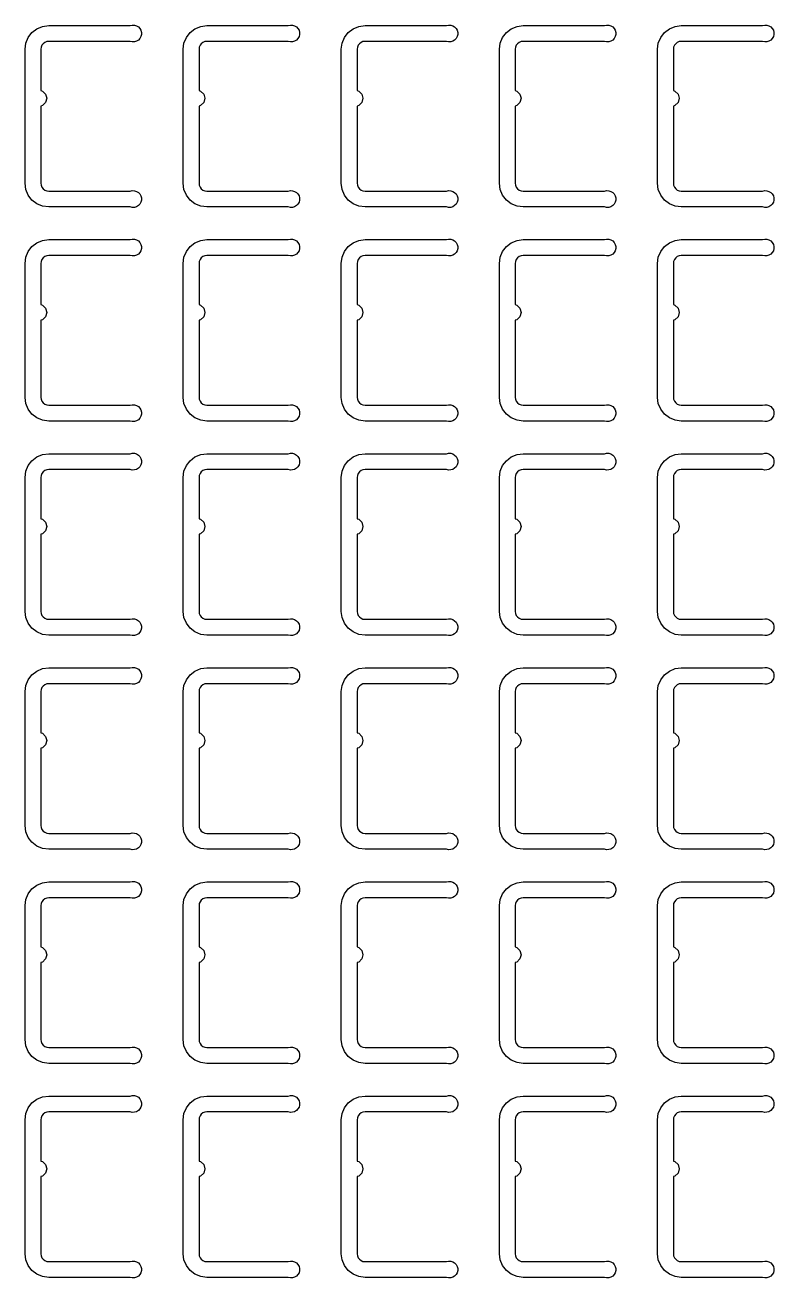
# Model space of a CAD drawing. Extents: x 11 to 212, y 11 to 212.
# Drawn here: x 56.73 to 65.09, y 85.11 to 99.08 of the extents above; entities that cross this region are included whole.
import ezdxf

# ---------------------------------------------------------------- set-up
doc = ezdxf.new("R2010")
doc.units = 0
doc.layers.add('L4', color=7, linetype='continuous')

msp = doc.modelspace()

# ---------------------------------------------------------------- linework, layer by layer
at = {"layer": 'L4'}
for points in [[(57.903, 97.229), (57.926, 97.235), (57.95, 97.234), (57.973, 97.227), (57.994, 97.215), (58.011, 97.198), (58.023, 97.177), (58.029, 97.153), (58.029, 97.129), (58.023, 97.106), (58.011, 97.085), (57.994, 97.068), (57.973, 97.055), (57.95, 97.048), (57.926, 97.048), (57.903, 97.053), (56.994, 97.053), (56.926, 97.062), (56.862, 97.088), (56.807, 97.13), (56.765, 97.185), (56.738, 97.249), (56.729, 97.318), (56.729, 98.812), (56.738, 98.88), (56.765, 98.944), (56.807, 98.999), (56.862, 99.041), (56.926, 99.067), (56.994, 99.076), (57.903, 99.076), (57.926, 99.082), (57.95, 99.081), (57.973, 99.074), (57.994, 99.062), (58.011, 99.045), (58.023, 99.024), (58.029, 99), (58.029, 98.976), (58.023, 98.953), (58.011, 98.932), (57.994, 98.915), (57.973, 98.902), (57.95, 98.895), (57.926, 98.895), (57.903, 98.9), (56.994, 98.9), (56.971, 98.897), (56.95, 98.888), (56.932, 98.874), (56.918, 98.856), (56.909, 98.835), (56.906, 98.812), (56.906, 98.351), (56.924, 98.346), (56.958, 98.312), (56.971, 98.265), (56.958, 98.218), (56.924, 98.183), (56.906, 98.178), (56.906, 97.318), (56.909, 97.295), (56.918, 97.274), (56.932, 97.255), (56.95, 97.241), (56.971, 97.232), (56.994, 97.229)], [(59.667, 97.229), (59.691, 97.235), (59.715, 97.234), (59.738, 97.227), (59.759, 97.215), (59.775, 97.198), (59.787, 97.177), (59.793, 97.153), (59.793, 97.129), (59.787, 97.106), (59.775, 97.085), (59.759, 97.068), (59.738, 97.055), (59.715, 97.048), (59.691, 97.048), (59.667, 97.053), (58.759, 97.053), (58.69, 97.062), (58.626, 97.088), (58.572, 97.13), (58.53, 97.185), (58.503, 97.249), (58.494, 97.318), (58.494, 98.812), (58.503, 98.88), (58.53, 98.944), (58.572, 98.999), (58.626, 99.041), (58.69, 99.067), (58.759, 99.076), (59.667, 99.076), (59.691, 99.082), (59.715, 99.081), (59.738, 99.074), (59.759, 99.062), (59.775, 99.045), (59.787, 99.024), (59.793, 99), (59.793, 98.976), (59.787, 98.953), (59.775, 98.932), (59.759, 98.915), (59.738, 98.902), (59.715, 98.895), (59.691, 98.895), (59.667, 98.9), (58.759, 98.9), (58.736, 98.897), (58.715, 98.888), (58.696, 98.874), (58.682, 98.856), (58.674, 98.835), (58.671, 98.812), (58.671, 98.351), (58.688, 98.346), (58.723, 98.312), (58.735, 98.265), (58.723, 98.218), (58.688, 98.183), (58.671, 98.178), (58.671, 97.318), (58.674, 97.295), (58.682, 97.274), (58.696, 97.255), (58.715, 97.241), (58.736, 97.232), (58.759, 97.229)], [(61.432, 97.229), (61.455, 97.235), (61.48, 97.234), (61.503, 97.227), (61.523, 97.215), (61.54, 97.198), (61.552, 97.177), (61.558, 97.153), (61.558, 97.129), (61.552, 97.106), (61.54, 97.085), (61.523, 97.068), (61.503, 97.055), (61.48, 97.048), (61.455, 97.048), (61.432, 97.053), (60.524, 97.053), (60.455, 97.062), (60.391, 97.088), (60.336, 97.13), (60.294, 97.185), (60.268, 97.249), (60.259, 97.318), (60.259, 98.812), (60.268, 98.88), (60.294, 98.944), (60.336, 98.999), (60.391, 99.041), (60.455, 99.067), (60.524, 99.076), (61.432, 99.076), (61.455, 99.082), (61.48, 99.081), (61.503, 99.074), (61.523, 99.062), (61.54, 99.045), (61.552, 99.024), (61.558, 99), (61.558, 98.976), (61.552, 98.953), (61.54, 98.932), (61.523, 98.915), (61.503, 98.902), (61.48, 98.895), (61.455, 98.895), (61.432, 98.9), (60.524, 98.9), (60.501, 98.897), (60.479, 98.888), (60.461, 98.874), (60.447, 98.856), (60.438, 98.835), (60.435, 98.812), (60.435, 98.351), (60.453, 98.346), (60.487, 98.312), (60.5, 98.265), (60.487, 98.218), (60.453, 98.183), (60.435, 98.178), (60.435, 97.318), (60.438, 97.295), (60.447, 97.274), (60.461, 97.255), (60.479, 97.241), (60.501, 97.232), (60.524, 97.229)], [(63.197, 97.229), (63.22, 97.235), (63.244, 97.234), (63.267, 97.227), (63.288, 97.215), (63.305, 97.198), (63.317, 97.177), (63.323, 97.153), (63.323, 97.129), (63.317, 97.106), (63.305, 97.085), (63.288, 97.068), (63.267, 97.055), (63.244, 97.048), (63.22, 97.048), (63.197, 97.053), (62.288, 97.053), (62.22, 97.062), (62.156, 97.088), (62.101, 97.13), (62.059, 97.185), (62.033, 97.249), (62.024, 97.318), (62.024, 98.812), (62.033, 98.88), (62.059, 98.944), (62.101, 98.999), (62.156, 99.041), (62.22, 99.067), (62.288, 99.076), (63.197, 99.076), (63.22, 99.082), (63.244, 99.081), (63.267, 99.074), (63.288, 99.062), (63.305, 99.045), (63.317, 99.024), (63.323, 99), (63.323, 98.976), (63.317, 98.953), (63.305, 98.932), (63.288, 98.915), (63.267, 98.902), (63.244, 98.895), (63.22, 98.895), (63.197, 98.9), (62.288, 98.9), (62.265, 98.897), (62.244, 98.888), (62.226, 98.874), (62.212, 98.856), (62.203, 98.835), (62.2, 98.812), (62.2, 98.351), (62.218, 98.346), (62.252, 98.312), (62.265, 98.265), (62.252, 98.218), (62.218, 98.183), (62.2, 98.178), (62.2, 97.318), (62.203, 97.295), (62.212, 97.274), (62.226, 97.255), (62.244, 97.241), (62.265, 97.232), (62.288, 97.229)], [(64.961, 97.229), (64.985, 97.235), (65.009, 97.234), (65.032, 97.227), (65.053, 97.215), (65.069, 97.198), (65.081, 97.177), (65.087, 97.153), (65.087, 97.129), (65.081, 97.106), (65.069, 97.085), (65.053, 97.068), (65.032, 97.055), (65.009, 97.048), (64.985, 97.048), (64.961, 97.053), (64.053, 97.053), (63.984, 97.062), (63.921, 97.088), (63.866, 97.13), (63.824, 97.185), (63.797, 97.249), (63.788, 97.318), (63.788, 98.812), (63.797, 98.88), (63.824, 98.944), (63.866, 98.999), (63.921, 99.041), (63.984, 99.067), (64.053, 99.076), (64.961, 99.076), (64.985, 99.082), (65.009, 99.081), (65.032, 99.074), (65.053, 99.062), (65.069, 99.045), (65.081, 99.024), (65.087, 99), (65.087, 98.976), (65.081, 98.953), (65.069, 98.932), (65.053, 98.915), (65.032, 98.902), (65.009, 98.895), (64.985, 98.895), (64.961, 98.9), (64.053, 98.9), (64.03, 98.897), (64.009, 98.888), (63.991, 98.874), (63.977, 98.856), (63.968, 98.835), (63.965, 98.812), (63.965, 98.351), (63.982, 98.346), (64.017, 98.312), (64.029, 98.265), (64.017, 98.218), (63.982, 98.183), (63.965, 98.178), (63.965, 97.318), (63.968, 97.295), (63.977, 97.274), (63.991, 97.255), (64.009, 97.241), (64.03, 97.232), (64.053, 97.229)], [(57.903, 94.841), (57.926, 94.847), (57.95, 94.846), (57.973, 94.839), (57.994, 94.827), (58.011, 94.809), (58.023, 94.788), (58.029, 94.765), (58.029, 94.741), (58.023, 94.718), (58.011, 94.697), (57.994, 94.679), (57.973, 94.667), (57.95, 94.66), (57.926, 94.659), (57.903, 94.665), (56.994, 94.665), (56.926, 94.674), (56.862, 94.7), (56.807, 94.742), (56.765, 94.797), (56.738, 94.861), (56.729, 94.929), (56.729, 96.424), (56.738, 96.492), (56.765, 96.556), (56.807, 96.611), (56.862, 96.653), (56.926, 96.679), (56.994, 96.688), (57.903, 96.688), (57.926, 96.694), (57.95, 96.693), (57.973, 96.686), (57.994, 96.674), (58.011, 96.656), (58.023, 96.635), (58.029, 96.612), (58.029, 96.588), (58.023, 96.565), (58.011, 96.544), (57.994, 96.526), (57.973, 96.514), (57.95, 96.507), (57.926, 96.506), (57.903, 96.512), (56.994, 96.512), (56.971, 96.509), (56.95, 96.5), (56.932, 96.486), (56.918, 96.468), (56.909, 96.446), (56.906, 96.424), (56.906, 95.963), (56.924, 95.958), (56.958, 95.924), (56.971, 95.876), (56.958, 95.829), (56.924, 95.795), (56.906, 95.79), (56.906, 94.929), (56.909, 94.907), (56.918, 94.885), (56.932, 94.867), (56.95, 94.853), (56.971, 94.844), (56.994, 94.841)], [(59.667, 94.841), (59.691, 94.847), (59.715, 94.846), (59.738, 94.839), (59.759, 94.827), (59.775, 94.809), (59.787, 94.788), (59.793, 94.765), (59.793, 94.741), (59.787, 94.718), (59.775, 94.697), (59.759, 94.679), (59.738, 94.667), (59.715, 94.66), (59.691, 94.659), (59.667, 94.665), (58.759, 94.665), (58.69, 94.674), (58.626, 94.7), (58.572, 94.742), (58.53, 94.797), (58.503, 94.861), (58.494, 94.929), (58.494, 96.424), (58.503, 96.492), (58.53, 96.556), (58.572, 96.611), (58.626, 96.653), (58.69, 96.679), (58.759, 96.688), (59.667, 96.688), (59.691, 96.694), (59.715, 96.693), (59.738, 96.686), (59.759, 96.674), (59.775, 96.656), (59.787, 96.635), (59.793, 96.612), (59.793, 96.588), (59.787, 96.565), (59.775, 96.544), (59.759, 96.526), (59.738, 96.514), (59.715, 96.507), (59.691, 96.506), (59.667, 96.512), (58.759, 96.512), (58.736, 96.509), (58.715, 96.5), (58.696, 96.486), (58.682, 96.468), (58.674, 96.446), (58.671, 96.424), (58.671, 95.963), (58.688, 95.958), (58.723, 95.924), (58.735, 95.876), (58.723, 95.829), (58.688, 95.795), (58.671, 95.79), (58.671, 94.929), (58.674, 94.907), (58.682, 94.885), (58.696, 94.867), (58.715, 94.853), (58.736, 94.844), (58.759, 94.841)], [(61.432, 94.841), (61.455, 94.847), (61.48, 94.846), (61.503, 94.839), (61.523, 94.827), (61.54, 94.809), (61.552, 94.788), (61.558, 94.765), (61.558, 94.741), (61.552, 94.718), (61.54, 94.697), (61.523, 94.679), (61.503, 94.667), (61.48, 94.66), (61.455, 94.659), (61.432, 94.665), (60.524, 94.665), (60.455, 94.674), (60.391, 94.7), (60.336, 94.742), (60.294, 94.797), (60.268, 94.861), (60.259, 94.929), (60.259, 96.424), (60.268, 96.492), (60.294, 96.556), (60.336, 96.611), (60.391, 96.653), (60.455, 96.679), (60.524, 96.688), (61.432, 96.688), (61.455, 96.694), (61.48, 96.693), (61.503, 96.686), (61.523, 96.674), (61.54, 96.656), (61.552, 96.635), (61.558, 96.612), (61.558, 96.588), (61.552, 96.565), (61.54, 96.544), (61.523, 96.526), (61.503, 96.514), (61.48, 96.507), (61.455, 96.506), (61.432, 96.512), (60.524, 96.512), (60.501, 96.509), (60.479, 96.5), (60.461, 96.486), (60.447, 96.468), (60.438, 96.446), (60.435, 96.424), (60.435, 95.963), (60.453, 95.958), (60.487, 95.924), (60.5, 95.876), (60.487, 95.829), (60.453, 95.795), (60.435, 95.79), (60.435, 94.929), (60.438, 94.907), (60.447, 94.885), (60.461, 94.867), (60.479, 94.853), (60.501, 94.844), (60.524, 94.841)], [(63.197, 94.841), (63.22, 94.847), (63.244, 94.846), (63.267, 94.839), (63.288, 94.827), (63.305, 94.809), (63.317, 94.788), (63.323, 94.765), (63.323, 94.741), (63.317, 94.718), (63.305, 94.697), (63.288, 94.679), (63.267, 94.667), (63.244, 94.66), (63.22, 94.659), (63.197, 94.665), (62.288, 94.665), (62.22, 94.674), (62.156, 94.7), (62.101, 94.742), (62.059, 94.797), (62.033, 94.861), (62.024, 94.929), (62.024, 96.424), (62.033, 96.492), (62.059, 96.556), (62.101, 96.611), (62.156, 96.653), (62.22, 96.679), (62.288, 96.688), (63.197, 96.688), (63.22, 96.694), (63.244, 96.693), (63.267, 96.686), (63.288, 96.674), (63.305, 96.656), (63.317, 96.635), (63.323, 96.612), (63.323, 96.588), (63.317, 96.565), (63.305, 96.544), (63.288, 96.526), (63.267, 96.514), (63.244, 96.507), (63.22, 96.506), (63.197, 96.512), (62.288, 96.512), (62.265, 96.509), (62.244, 96.5), (62.226, 96.486), (62.212, 96.468), (62.203, 96.446), (62.2, 96.424), (62.2, 95.963), (62.218, 95.958), (62.252, 95.924), (62.265, 95.876), (62.252, 95.829), (62.218, 95.795), (62.2, 95.79), (62.2, 94.929), (62.203, 94.907), (62.212, 94.885), (62.226, 94.867), (62.244, 94.853), (62.265, 94.844), (62.288, 94.841)], [(64.961, 94.841), (64.985, 94.847), (65.009, 94.846), (65.032, 94.839), (65.053, 94.827), (65.069, 94.809), (65.081, 94.788), (65.087, 94.765), (65.087, 94.741), (65.081, 94.718), (65.069, 94.697), (65.053, 94.679), (65.032, 94.667), (65.009, 94.66), (64.985, 94.659), (64.961, 94.665), (64.053, 94.665), (63.984, 94.674), (63.921, 94.7), (63.866, 94.742), (63.824, 94.797), (63.797, 94.861), (63.788, 94.929), (63.788, 96.424), (63.797, 96.492), (63.824, 96.556), (63.866, 96.611), (63.921, 96.653), (63.984, 96.679), (64.053, 96.688), (64.961, 96.688), (64.985, 96.694), (65.009, 96.693), (65.032, 96.686), (65.053, 96.674), (65.069, 96.656), (65.081, 96.635), (65.087, 96.612), (65.087, 96.588), (65.081, 96.565), (65.069, 96.544), (65.053, 96.526), (65.032, 96.514), (65.009, 96.507), (64.985, 96.506), (64.961, 96.512), (64.053, 96.512), (64.03, 96.509), (64.009, 96.5), (63.991, 96.486), (63.977, 96.468), (63.968, 96.446), (63.965, 96.424), (63.965, 95.963), (63.982, 95.958), (64.017, 95.924), (64.029, 95.876), (64.017, 95.829), (63.982, 95.795), (63.965, 95.79), (63.965, 94.929), (63.968, 94.907), (63.977, 94.885), (63.991, 94.867), (64.009, 94.853), (64.03, 94.844), (64.053, 94.841)], [(57.903, 92.453), (57.926, 92.458), (57.95, 92.458), (57.973, 92.451), (57.994, 92.438), (58.011, 92.421), (58.023, 92.4), (58.029, 92.377), (58.029, 92.353), (58.023, 92.329), (58.011, 92.308), (57.994, 92.291), (57.973, 92.279), (57.95, 92.272), (57.926, 92.271), (57.903, 92.276), (56.994, 92.276), (56.926, 92.285), (56.862, 92.312), (56.807, 92.354), (56.765, 92.409), (56.738, 92.473), (56.729, 92.541), (56.729, 94.035), (56.738, 94.104), (56.765, 94.168), (56.807, 94.222), (56.862, 94.265), (56.926, 94.291), (56.994, 94.3), (57.903, 94.3), (57.926, 94.305), (57.95, 94.305), (57.973, 94.298), (57.994, 94.285), (58.011, 94.268), (58.023, 94.247), (58.029, 94.224), (58.029, 94.2), (58.023, 94.176), (58.011, 94.155), (57.994, 94.138), (57.973, 94.126), (57.95, 94.119), (57.926, 94.118), (57.903, 94.124), (56.994, 94.124), (56.971, 94.121), (56.95, 94.112), (56.932, 94.098), (56.918, 94.079), (56.909, 94.058), (56.906, 94.035), (56.906, 93.574), (56.924, 93.57), (56.958, 93.535), (56.971, 93.488), (56.958, 93.441), (56.924, 93.407), (56.906, 93.402), (56.906, 92.541), (56.909, 92.518), (56.918, 92.497), (56.932, 92.479), (56.95, 92.465), (56.971, 92.456), (56.994, 92.453)], [(59.667, 92.453), (59.691, 92.458), (59.715, 92.458), (59.738, 92.451), (59.759, 92.438), (59.775, 92.421), (59.787, 92.4), (59.793, 92.377), (59.793, 92.353), (59.787, 92.329), (59.775, 92.308), (59.759, 92.291), (59.738, 92.279), (59.715, 92.272), (59.691, 92.271), (59.667, 92.276), (58.759, 92.276), (58.69, 92.285), (58.626, 92.312), (58.572, 92.354), (58.53, 92.409), (58.503, 92.473), (58.494, 92.541), (58.494, 94.035), (58.503, 94.104), (58.53, 94.168), (58.572, 94.222), (58.626, 94.265), (58.69, 94.291), (58.759, 94.3), (59.667, 94.3), (59.691, 94.305), (59.715, 94.305), (59.738, 94.298), (59.759, 94.285), (59.775, 94.268), (59.787, 94.247), (59.793, 94.224), (59.793, 94.2), (59.787, 94.176), (59.775, 94.155), (59.759, 94.138), (59.738, 94.126), (59.715, 94.119), (59.691, 94.118), (59.667, 94.124), (58.759, 94.124), (58.736, 94.121), (58.715, 94.112), (58.696, 94.098), (58.682, 94.079), (58.674, 94.058), (58.671, 94.035), (58.671, 93.574), (58.688, 93.57), (58.723, 93.535), (58.735, 93.488), (58.723, 93.441), (58.688, 93.407), (58.671, 93.402), (58.671, 92.541), (58.674, 92.518), (58.682, 92.497), (58.696, 92.479), (58.715, 92.465), (58.736, 92.456), (58.759, 92.453)], [(61.432, 92.453), (61.455, 92.458), (61.48, 92.458), (61.503, 92.451), (61.523, 92.438), (61.54, 92.421), (61.552, 92.4), (61.558, 92.377), (61.558, 92.353), (61.552, 92.329), (61.54, 92.308), (61.523, 92.291), (61.503, 92.279), (61.48, 92.272), (61.455, 92.271), (61.432, 92.276), (60.524, 92.276), (60.455, 92.285), (60.391, 92.312), (60.336, 92.354), (60.294, 92.409), (60.268, 92.473), (60.259, 92.541), (60.259, 94.035), (60.268, 94.104), (60.294, 94.168), (60.336, 94.222), (60.391, 94.265), (60.455, 94.291), (60.524, 94.3), (61.432, 94.3), (61.455, 94.305), (61.48, 94.305), (61.503, 94.298), (61.523, 94.285), (61.54, 94.268), (61.552, 94.247), (61.558, 94.224), (61.558, 94.2), (61.552, 94.176), (61.54, 94.155), (61.523, 94.138), (61.503, 94.126), (61.48, 94.119), (61.455, 94.118), (61.432, 94.124), (60.524, 94.124), (60.501, 94.121), (60.479, 94.112), (60.461, 94.098), (60.447, 94.079), (60.438, 94.058), (60.435, 94.035), (60.435, 93.574), (60.453, 93.57), (60.487, 93.535), (60.5, 93.488), (60.487, 93.441), (60.453, 93.407), (60.435, 93.402), (60.435, 92.541), (60.438, 92.518), (60.447, 92.497), (60.461, 92.479), (60.479, 92.465), (60.501, 92.456), (60.524, 92.453)], [(63.197, 92.453), (63.22, 92.458), (63.244, 92.458), (63.267, 92.451), (63.288, 92.438), (63.305, 92.421), (63.317, 92.4), (63.323, 92.377), (63.323, 92.353), (63.317, 92.329), (63.305, 92.308), (63.288, 92.291), (63.267, 92.279), (63.244, 92.272), (63.22, 92.271), (63.197, 92.276), (62.288, 92.276), (62.22, 92.285), (62.156, 92.312), (62.101, 92.354), (62.059, 92.409), (62.033, 92.473), (62.024, 92.541), (62.024, 94.035), (62.033, 94.104), (62.059, 94.168), (62.101, 94.222), (62.156, 94.265), (62.22, 94.291), (62.288, 94.3), (63.197, 94.3), (63.22, 94.305), (63.244, 94.305), (63.267, 94.298), (63.288, 94.285), (63.305, 94.268), (63.317, 94.247), (63.323, 94.224), (63.323, 94.2), (63.317, 94.176), (63.305, 94.155), (63.288, 94.138), (63.267, 94.126), (63.244, 94.119), (63.22, 94.118), (63.197, 94.124), (62.288, 94.124), (62.265, 94.121), (62.244, 94.112), (62.226, 94.098), (62.212, 94.079), (62.203, 94.058), (62.2, 94.035), (62.2, 93.574), (62.218, 93.57), (62.252, 93.535), (62.265, 93.488), (62.252, 93.441), (62.218, 93.407), (62.2, 93.402), (62.2, 92.541), (62.203, 92.518), (62.212, 92.497), (62.226, 92.479), (62.244, 92.465), (62.265, 92.456), (62.288, 92.453)], [(64.961, 92.453), (64.985, 92.458), (65.009, 92.458), (65.032, 92.451), (65.053, 92.438), (65.069, 92.421), (65.081, 92.4), (65.087, 92.377), (65.087, 92.353), (65.081, 92.329), (65.069, 92.308), (65.053, 92.291), (65.032, 92.279), (65.009, 92.272), (64.985, 92.271), (64.961, 92.276), (64.053, 92.276), (63.984, 92.285), (63.921, 92.312), (63.866, 92.354), (63.824, 92.409), (63.797, 92.473), (63.788, 92.541), (63.788, 94.035), (63.797, 94.104), (63.824, 94.168), (63.866, 94.222), (63.921, 94.265), (63.984, 94.291), (64.053, 94.3), (64.961, 94.3), (64.985, 94.305), (65.009, 94.305), (65.032, 94.298), (65.053, 94.285), (65.069, 94.268), (65.081, 94.247), (65.087, 94.224), (65.087, 94.2), (65.081, 94.176), (65.069, 94.155), (65.053, 94.138), (65.032, 94.126), (65.009, 94.119), (64.985, 94.118), (64.961, 94.124), (64.053, 94.124), (64.03, 94.121), (64.009, 94.112), (63.991, 94.098), (63.977, 94.079), (63.968, 94.058), (63.965, 94.035), (63.965, 93.574), (63.982, 93.57), (64.017, 93.535), (64.029, 93.488), (64.017, 93.441), (63.982, 93.407), (63.965, 93.402), (63.965, 92.541), (63.968, 92.518), (63.977, 92.497), (63.991, 92.479), (64.009, 92.465), (64.03, 92.456), (64.053, 92.453)], [(57.903, 90.065), (57.926, 90.07), (57.95, 90.069), (57.973, 90.063), (57.994, 90.05), (58.011, 90.033), (58.023, 90.012), (58.029, 89.989), (58.029, 89.964), (58.023, 89.941), (58.011, 89.92), (57.994, 89.903), (57.973, 89.89), (57.95, 89.884), (57.926, 89.883), (57.903, 89.888), (56.994, 89.888), (56.926, 89.897), (56.862, 89.924), (56.807, 89.966), (56.765, 90.021), (56.738, 90.084), (56.729, 90.153), (56.729, 91.647), (56.738, 91.716), (56.765, 91.779), (56.807, 91.834), (56.862, 91.876), (56.926, 91.903), (56.994, 91.912), (57.903, 91.912), (57.926, 91.917), (57.95, 91.916), (57.973, 91.91), (57.994, 91.897), (58.011, 91.88), (58.023, 91.859), (58.029, 91.836), (58.029, 91.811), (58.023, 91.788), (58.011, 91.767), (57.994, 91.75), (57.973, 91.737), (57.95, 91.731), (57.926, 91.73), (57.903, 91.735), (56.994, 91.735), (56.971, 91.732), (56.95, 91.723), (56.932, 91.709), (56.918, 91.691), (56.909, 91.67), (56.906, 91.647), (56.906, 91.186), (56.924, 91.182), (56.958, 91.147), (56.971, 91.1), (56.958, 91.053), (56.924, 91.018), (56.906, 91.014), (56.906, 90.153), (56.909, 90.13), (56.918, 90.109), (56.932, 90.091), (56.95, 90.077), (56.971, 90.068), (56.994, 90.065)], [(59.667, 90.065), (59.691, 90.07), (59.715, 90.069), (59.738, 90.063), (59.759, 90.05), (59.775, 90.033), (59.787, 90.012), (59.793, 89.989), (59.793, 89.964), (59.787, 89.941), (59.775, 89.92), (59.759, 89.903), (59.738, 89.89), (59.715, 89.884), (59.691, 89.883), (59.667, 89.888), (58.759, 89.888), (58.69, 89.897), (58.626, 89.924), (58.572, 89.966), (58.53, 90.021), (58.503, 90.084), (58.494, 90.153), (58.494, 91.647), (58.503, 91.716), (58.53, 91.779), (58.572, 91.834), (58.626, 91.876), (58.69, 91.903), (58.759, 91.912), (59.667, 91.912), (59.691, 91.917), (59.715, 91.916), (59.738, 91.91), (59.759, 91.897), (59.775, 91.88), (59.787, 91.859), (59.793, 91.836), (59.793, 91.811), (59.787, 91.788), (59.775, 91.767), (59.759, 91.75), (59.738, 91.737), (59.715, 91.731), (59.691, 91.73), (59.667, 91.735), (58.759, 91.735), (58.736, 91.732), (58.715, 91.723), (58.696, 91.709), (58.682, 91.691), (58.674, 91.67), (58.671, 91.647), (58.671, 91.186), (58.688, 91.182), (58.723, 91.147), (58.735, 91.1), (58.723, 91.053), (58.688, 91.018), (58.671, 91.014), (58.671, 90.153), (58.674, 90.13), (58.682, 90.109), (58.696, 90.091), (58.715, 90.077), (58.736, 90.068), (58.759, 90.065)], [(61.432, 90.065), (61.455, 90.07), (61.48, 90.069), (61.503, 90.063), (61.523, 90.05), (61.54, 90.033), (61.552, 90.012), (61.558, 89.989), (61.558, 89.964), (61.552, 89.941), (61.54, 89.92), (61.523, 89.903), (61.503, 89.89), (61.48, 89.884), (61.455, 89.883), (61.432, 89.888), (60.524, 89.888), (60.455, 89.897), (60.391, 89.924), (60.336, 89.966), (60.294, 90.021), (60.268, 90.084), (60.259, 90.153), (60.259, 91.647), (60.268, 91.716), (60.294, 91.779), (60.336, 91.834), (60.391, 91.876), (60.455, 91.903), (60.524, 91.912), (61.432, 91.912), (61.455, 91.917), (61.48, 91.916), (61.503, 91.91), (61.523, 91.897), (61.54, 91.88), (61.552, 91.859), (61.558, 91.836), (61.558, 91.811), (61.552, 91.788), (61.54, 91.767), (61.523, 91.75), (61.503, 91.737), (61.48, 91.731), (61.455, 91.73), (61.432, 91.735), (60.524, 91.735), (60.501, 91.732), (60.479, 91.723), (60.461, 91.709), (60.447, 91.691), (60.438, 91.67), (60.435, 91.647), (60.435, 91.186), (60.453, 91.182), (60.487, 91.147), (60.5, 91.1), (60.487, 91.053), (60.453, 91.018), (60.435, 91.014), (60.435, 90.153), (60.438, 90.13), (60.447, 90.109), (60.461, 90.091), (60.479, 90.077), (60.501, 90.068), (60.524, 90.065)], [(63.197, 90.065), (63.22, 90.07), (63.244, 90.069), (63.267, 90.063), (63.288, 90.05), (63.305, 90.033), (63.317, 90.012), (63.323, 89.989), (63.323, 89.964), (63.317, 89.941), (63.305, 89.92), (63.288, 89.903), (63.267, 89.89), (63.244, 89.884), (63.22, 89.883), (63.197, 89.888), (62.288, 89.888), (62.22, 89.897), (62.156, 89.924), (62.101, 89.966), (62.059, 90.021), (62.033, 90.084), (62.024, 90.153), (62.024, 91.647), (62.033, 91.716), (62.059, 91.779), (62.101, 91.834), (62.156, 91.876), (62.22, 91.903), (62.288, 91.912), (63.197, 91.912), (63.22, 91.917), (63.244, 91.916), (63.267, 91.91), (63.288, 91.897), (63.305, 91.88), (63.317, 91.859), (63.323, 91.836), (63.323, 91.811), (63.317, 91.788), (63.305, 91.767), (63.288, 91.75), (63.267, 91.737), (63.244, 91.731), (63.22, 91.73), (63.197, 91.735), (62.288, 91.735), (62.265, 91.732), (62.244, 91.723), (62.226, 91.709), (62.212, 91.691), (62.203, 91.67), (62.2, 91.647), (62.2, 91.186), (62.218, 91.182), (62.252, 91.147), (62.265, 91.1), (62.252, 91.053), (62.218, 91.018), (62.2, 91.014), (62.2, 90.153), (62.203, 90.13), (62.212, 90.109), (62.226, 90.091), (62.244, 90.077), (62.265, 90.068), (62.288, 90.065)], [(64.961, 90.065), (64.985, 90.07), (65.009, 90.069), (65.032, 90.063), (65.053, 90.05), (65.069, 90.033), (65.081, 90.012), (65.087, 89.989), (65.087, 89.964), (65.081, 89.941), (65.069, 89.92), (65.053, 89.903), (65.032, 89.89), (65.009, 89.884), (64.985, 89.883), (64.961, 89.888), (64.053, 89.888), (63.984, 89.897), (63.921, 89.924), (63.866, 89.966), (63.824, 90.021), (63.797, 90.084), (63.788, 90.153), (63.788, 91.647), (63.797, 91.716), (63.824, 91.779), (63.866, 91.834), (63.921, 91.876), (63.984, 91.903), (64.053, 91.912), (64.961, 91.912), (64.985, 91.917), (65.009, 91.916), (65.032, 91.91), (65.053, 91.897), (65.069, 91.88), (65.081, 91.859), (65.087, 91.836), (65.087, 91.811), (65.081, 91.788), (65.069, 91.767), (65.053, 91.75), (65.032, 91.737), (65.009, 91.731), (64.985, 91.73), (64.961, 91.735), (64.053, 91.735), (64.03, 91.732), (64.009, 91.723), (63.991, 91.709), (63.977, 91.691), (63.968, 91.67), (63.965, 91.647), (63.965, 91.186), (63.982, 91.182), (64.017, 91.147), (64.029, 91.1), (64.017, 91.053), (63.982, 91.018), (63.965, 91.014), (63.965, 90.153), (63.968, 90.13), (63.977, 90.109), (63.991, 90.091), (64.009, 90.077), (64.03, 90.068), (64.053, 90.065)], [(57.903, 87.676), (57.926, 87.682), (57.95, 87.681), (57.973, 87.674), (57.994, 87.662), (58.011, 87.645), (58.023, 87.624), (58.029, 87.6), (58.029, 87.576), (58.023, 87.553), (58.011, 87.532), (57.994, 87.515), (57.973, 87.502), (57.95, 87.495), (57.926, 87.495), (57.903, 87.5), (56.994, 87.5), (56.926, 87.509), (56.862, 87.535), (56.807, 87.578), (56.765, 87.632), (56.738, 87.696), (56.729, 87.765), (56.729, 89.259), (56.738, 89.327), (56.765, 89.391), (56.807, 89.446), (56.862, 89.488), (56.926, 89.515), (56.994, 89.524), (57.903, 89.524), (57.926, 89.529), (57.95, 89.528), (57.973, 89.521), (57.994, 89.509), (58.011, 89.492), (58.023, 89.471), (58.029, 89.447), (58.029, 89.423), (58.023, 89.4), (58.011, 89.379), (57.994, 89.362), (57.973, 89.349), (57.95, 89.342), (57.926, 89.342), (57.903, 89.347), (56.994, 89.347), (56.971, 89.344), (56.95, 89.335), (56.932, 89.321), (56.918, 89.303), (56.909, 89.282), (56.906, 89.259), (56.906, 88.798), (56.924, 88.793), (56.958, 88.759), (56.971, 88.712), (56.958, 88.665), (56.924, 88.63), (56.906, 88.626), (56.906, 87.765), (56.909, 87.742), (56.918, 87.721), (56.932, 87.702), (56.95, 87.688), (56.971, 87.679), (56.994, 87.676)], [(59.667, 87.676), (59.691, 87.682), (59.715, 87.681), (59.738, 87.674), (59.759, 87.662), (59.775, 87.645), (59.787, 87.624), (59.793, 87.6), (59.793, 87.576), (59.787, 87.553), (59.775, 87.532), (59.759, 87.515), (59.738, 87.502), (59.715, 87.495), (59.691, 87.495), (59.667, 87.5), (58.759, 87.5), (58.69, 87.509), (58.626, 87.535), (58.572, 87.578), (58.53, 87.632), (58.503, 87.696), (58.494, 87.765), (58.494, 89.259), (58.503, 89.327), (58.53, 89.391), (58.572, 89.446), (58.626, 89.488), (58.69, 89.515), (58.759, 89.524), (59.667, 89.524), (59.691, 89.529), (59.715, 89.528), (59.738, 89.521), (59.759, 89.509), (59.775, 89.492), (59.787, 89.471), (59.793, 89.447), (59.793, 89.423), (59.787, 89.4), (59.775, 89.379), (59.759, 89.362), (59.738, 89.349), (59.715, 89.342), (59.691, 89.342), (59.667, 89.347), (58.759, 89.347), (58.736, 89.344), (58.715, 89.335), (58.696, 89.321), (58.682, 89.303), (58.674, 89.282), (58.671, 89.259), (58.671, 88.798), (58.688, 88.793), (58.723, 88.759), (58.735, 88.712), (58.723, 88.665), (58.688, 88.63), (58.671, 88.626), (58.671, 87.765), (58.674, 87.742), (58.682, 87.721), (58.696, 87.702), (58.715, 87.688), (58.736, 87.679), (58.759, 87.676)], [(61.432, 87.676), (61.455, 87.682), (61.48, 87.681), (61.503, 87.674), (61.523, 87.662), (61.54, 87.645), (61.552, 87.624), (61.558, 87.6), (61.558, 87.576), (61.552, 87.553), (61.54, 87.532), (61.523, 87.515), (61.503, 87.502), (61.48, 87.495), (61.455, 87.495), (61.432, 87.5), (60.524, 87.5), (60.455, 87.509), (60.391, 87.535), (60.336, 87.578), (60.294, 87.632), (60.268, 87.696), (60.259, 87.765), (60.259, 89.259), (60.268, 89.327), (60.294, 89.391), (60.336, 89.446), (60.391, 89.488), (60.455, 89.515), (60.524, 89.524), (61.432, 89.524), (61.455, 89.529), (61.48, 89.528), (61.503, 89.521), (61.523, 89.509), (61.54, 89.492), (61.552, 89.471), (61.558, 89.447), (61.558, 89.423), (61.552, 89.4), (61.54, 89.379), (61.523, 89.362), (61.503, 89.349), (61.48, 89.342), (61.455, 89.342), (61.432, 89.347), (60.524, 89.347), (60.501, 89.344), (60.479, 89.335), (60.461, 89.321), (60.447, 89.303), (60.438, 89.282), (60.435, 89.259), (60.435, 88.798), (60.453, 88.793), (60.487, 88.759), (60.5, 88.712), (60.487, 88.665), (60.453, 88.63), (60.435, 88.626), (60.435, 87.765), (60.438, 87.742), (60.447, 87.721), (60.461, 87.702), (60.479, 87.688), (60.501, 87.679), (60.524, 87.676)], [(63.197, 87.676), (63.22, 87.682), (63.244, 87.681), (63.267, 87.674), (63.288, 87.662), (63.305, 87.645), (63.317, 87.624), (63.323, 87.6), (63.323, 87.576), (63.317, 87.553), (63.305, 87.532), (63.288, 87.515), (63.267, 87.502), (63.244, 87.495), (63.22, 87.495), (63.197, 87.5), (62.288, 87.5), (62.22, 87.509), (62.156, 87.535), (62.101, 87.578), (62.059, 87.632), (62.033, 87.696), (62.024, 87.765), (62.024, 89.259), (62.033, 89.327), (62.059, 89.391), (62.101, 89.446), (62.156, 89.488), (62.22, 89.515), (62.288, 89.524), (63.197, 89.524), (63.22, 89.529), (63.244, 89.528), (63.267, 89.521), (63.288, 89.509), (63.305, 89.492), (63.317, 89.471), (63.323, 89.447), (63.323, 89.423), (63.317, 89.4), (63.305, 89.379), (63.288, 89.362), (63.267, 89.349), (63.244, 89.342), (63.22, 89.342), (63.197, 89.347), (62.288, 89.347), (62.265, 89.344), (62.244, 89.335), (62.226, 89.321), (62.212, 89.303), (62.203, 89.282), (62.2, 89.259), (62.2, 88.798), (62.218, 88.793), (62.252, 88.759), (62.265, 88.712), (62.252, 88.665), (62.218, 88.63), (62.2, 88.626), (62.2, 87.765), (62.203, 87.742), (62.212, 87.721), (62.226, 87.702), (62.244, 87.688), (62.265, 87.679), (62.288, 87.676)], [(64.961, 87.676), (64.985, 87.682), (65.009, 87.681), (65.032, 87.674), (65.053, 87.662), (65.069, 87.645), (65.081, 87.624), (65.087, 87.6), (65.087, 87.576), (65.081, 87.553), (65.069, 87.532), (65.053, 87.515), (65.032, 87.502), (65.009, 87.495), (64.985, 87.495), (64.961, 87.5), (64.053, 87.5), (63.984, 87.509), (63.921, 87.535), (63.866, 87.578), (63.824, 87.632), (63.797, 87.696), (63.788, 87.765), (63.788, 89.259), (63.797, 89.327), (63.824, 89.391), (63.866, 89.446), (63.921, 89.488), (63.984, 89.515), (64.053, 89.524), (64.961, 89.524), (64.985, 89.529), (65.009, 89.528), (65.032, 89.521), (65.053, 89.509), (65.069, 89.492), (65.081, 89.471), (65.087, 89.447), (65.087, 89.423), (65.081, 89.4), (65.069, 89.379), (65.053, 89.362), (65.032, 89.349), (65.009, 89.342), (64.985, 89.342), (64.961, 89.347), (64.053, 89.347), (64.03, 89.344), (64.009, 89.335), (63.991, 89.321), (63.977, 89.303), (63.968, 89.282), (63.965, 89.259), (63.965, 88.798), (63.982, 88.793), (64.017, 88.759), (64.029, 88.712), (64.017, 88.665), (63.982, 88.63), (63.965, 88.626), (63.965, 87.765), (63.968, 87.742), (63.977, 87.721), (63.991, 87.702), (64.009, 87.688), (64.03, 87.679), (64.053, 87.676)], [(57.903, 85.288), (57.926, 85.294), (57.95, 85.293), (57.973, 85.286), (57.994, 85.274), (58.011, 85.256), (58.023, 85.235), (58.029, 85.212), (58.029, 85.188), (58.023, 85.165), (58.011, 85.144), (57.994, 85.126), (57.973, 85.114), (57.95, 85.107), (57.926, 85.106), (57.903, 85.112), (56.994, 85.112), (56.926, 85.121), (56.862, 85.147), (56.807, 85.189), (56.765, 85.244), (56.738, 85.308), (56.729, 85.376), (56.729, 86.871), (56.738, 86.939), (56.765, 87.003), (56.807, 87.058), (56.862, 87.1), (56.926, 87.126), (56.994, 87.135), (57.903, 87.135), (57.926, 87.141), (57.95, 87.14), (57.973, 87.133), (57.994, 87.121), (58.011, 87.103), (58.023, 87.082), (58.029, 87.059), (58.029, 87.035), (58.023, 87.012), (58.011, 86.991), (57.994, 86.973), (57.973, 86.961), (57.95, 86.954), (57.926, 86.953), (57.903, 86.959), (56.994, 86.959), (56.971, 86.956), (56.95, 86.947), (56.932, 86.933), (56.918, 86.915), (56.909, 86.893), (56.906, 86.871), (56.906, 86.41), (56.924, 86.405), (56.958, 86.371), (56.971, 86.324), (56.958, 86.276), (56.924, 86.242), (56.906, 86.237), (56.906, 85.376), (56.909, 85.354), (56.918, 85.332), (56.932, 85.314), (56.95, 85.3), (56.971, 85.291), (56.994, 85.288)], [(59.667, 85.288), (59.691, 85.294), (59.715, 85.293), (59.738, 85.286), (59.759, 85.274), (59.775, 85.256), (59.787, 85.235), (59.793, 85.212), (59.793, 85.188), (59.787, 85.165), (59.775, 85.144), (59.759, 85.126), (59.738, 85.114), (59.715, 85.107), (59.691, 85.106), (59.667, 85.112), (58.759, 85.112), (58.69, 85.121), (58.626, 85.147), (58.572, 85.189), (58.53, 85.244), (58.503, 85.308), (58.494, 85.376), (58.494, 86.871), (58.503, 86.939), (58.53, 87.003), (58.572, 87.058), (58.626, 87.1), (58.69, 87.126), (58.759, 87.135), (59.667, 87.135), (59.691, 87.141), (59.715, 87.14), (59.738, 87.133), (59.759, 87.121), (59.775, 87.103), (59.787, 87.082), (59.793, 87.059), (59.793, 87.035), (59.787, 87.012), (59.775, 86.991), (59.759, 86.973), (59.738, 86.961), (59.715, 86.954), (59.691, 86.953), (59.667, 86.959), (58.759, 86.959), (58.736, 86.956), (58.715, 86.947), (58.696, 86.933), (58.682, 86.915), (58.674, 86.893), (58.671, 86.871), (58.671, 86.41), (58.688, 86.405), (58.723, 86.371), (58.735, 86.324), (58.723, 86.276), (58.688, 86.242), (58.671, 86.237), (58.671, 85.376), (58.674, 85.354), (58.682, 85.332), (58.696, 85.314), (58.715, 85.3), (58.736, 85.291), (58.759, 85.288)], [(61.432, 85.288), (61.455, 85.294), (61.48, 85.293), (61.503, 85.286), (61.523, 85.274), (61.54, 85.256), (61.552, 85.235), (61.558, 85.212), (61.558, 85.188), (61.552, 85.165), (61.54, 85.144), (61.523, 85.126), (61.503, 85.114), (61.48, 85.107), (61.455, 85.106), (61.432, 85.112), (60.524, 85.112), (60.455, 85.121), (60.391, 85.147), (60.336, 85.189), (60.294, 85.244), (60.268, 85.308), (60.259, 85.376), (60.259, 86.871), (60.268, 86.939), (60.294, 87.003), (60.336, 87.058), (60.391, 87.1), (60.455, 87.126), (60.524, 87.135), (61.432, 87.135), (61.455, 87.141), (61.48, 87.14), (61.503, 87.133), (61.523, 87.121), (61.54, 87.103), (61.552, 87.082), (61.558, 87.059), (61.558, 87.035), (61.552, 87.012), (61.54, 86.991), (61.523, 86.973), (61.503, 86.961), (61.48, 86.954), (61.455, 86.953), (61.432, 86.959), (60.524, 86.959), (60.501, 86.956), (60.479, 86.947), (60.461, 86.933), (60.447, 86.915), (60.438, 86.893), (60.435, 86.871), (60.435, 86.41), (60.453, 86.405), (60.487, 86.371), (60.5, 86.324), (60.487, 86.276), (60.453, 86.242), (60.435, 86.237), (60.435, 85.376), (60.438, 85.354), (60.447, 85.332), (60.461, 85.314), (60.479, 85.3), (60.501, 85.291), (60.524, 85.288)], [(63.197, 85.288), (63.22, 85.294), (63.244, 85.293), (63.267, 85.286), (63.288, 85.274), (63.305, 85.256), (63.317, 85.235), (63.323, 85.212), (63.323, 85.188), (63.317, 85.165), (63.305, 85.144), (63.288, 85.126), (63.267, 85.114), (63.244, 85.107), (63.22, 85.106), (63.197, 85.112), (62.288, 85.112), (62.22, 85.121), (62.156, 85.147), (62.101, 85.189), (62.059, 85.244), (62.033, 85.308), (62.024, 85.376), (62.024, 86.871), (62.033, 86.939), (62.059, 87.003), (62.101, 87.058), (62.156, 87.1), (62.22, 87.126), (62.288, 87.135), (63.197, 87.135), (63.22, 87.141), (63.244, 87.14), (63.267, 87.133), (63.288, 87.121), (63.305, 87.103), (63.317, 87.082), (63.323, 87.059), (63.323, 87.035), (63.317, 87.012), (63.305, 86.991), (63.288, 86.973), (63.267, 86.961), (63.244, 86.954), (63.22, 86.953), (63.197, 86.959), (62.288, 86.959), (62.265, 86.956), (62.244, 86.947), (62.226, 86.933), (62.212, 86.915), (62.203, 86.893), (62.2, 86.871), (62.2, 86.41), (62.218, 86.405), (62.252, 86.371), (62.265, 86.324), (62.252, 86.276), (62.218, 86.242), (62.2, 86.237), (62.2, 85.376), (62.203, 85.354), (62.212, 85.332), (62.226, 85.314), (62.244, 85.3), (62.265, 85.291), (62.288, 85.288)], [(64.961, 85.288), (64.985, 85.294), (65.009, 85.293), (65.032, 85.286), (65.053, 85.274), (65.069, 85.256), (65.081, 85.235), (65.087, 85.212), (65.087, 85.188), (65.081, 85.165), (65.069, 85.144), (65.053, 85.126), (65.032, 85.114), (65.009, 85.107), (64.985, 85.106), (64.961, 85.112), (64.053, 85.112), (63.984, 85.121), (63.921, 85.147), (63.866, 85.189), (63.824, 85.244), (63.797, 85.308), (63.788, 85.376), (63.788, 86.871), (63.797, 86.939), (63.824, 87.003), (63.866, 87.058), (63.921, 87.1), (63.984, 87.126), (64.053, 87.135), (64.961, 87.135), (64.985, 87.141), (65.009, 87.14), (65.032, 87.133), (65.053, 87.121), (65.069, 87.103), (65.081, 87.082), (65.087, 87.059), (65.087, 87.035), (65.081, 87.012), (65.069, 86.991), (65.053, 86.973), (65.032, 86.961), (65.009, 86.954), (64.985, 86.953), (64.961, 86.959), (64.053, 86.959), (64.03, 86.956), (64.009, 86.947), (63.991, 86.933), (63.977, 86.915), (63.968, 86.893), (63.965, 86.871), (63.965, 86.41), (63.982, 86.405), (64.017, 86.371), (64.029, 86.324), (64.017, 86.276), (63.982, 86.242), (63.965, 86.237), (63.965, 85.376), (63.968, 85.354), (63.977, 85.332), (63.991, 85.314), (64.009, 85.3), (64.03, 85.291), (64.053, 85.288)]]:
    msp.add_lwpolyline(points, close=True, dxfattribs=at)

doc.saveas('drawing.dxf')
